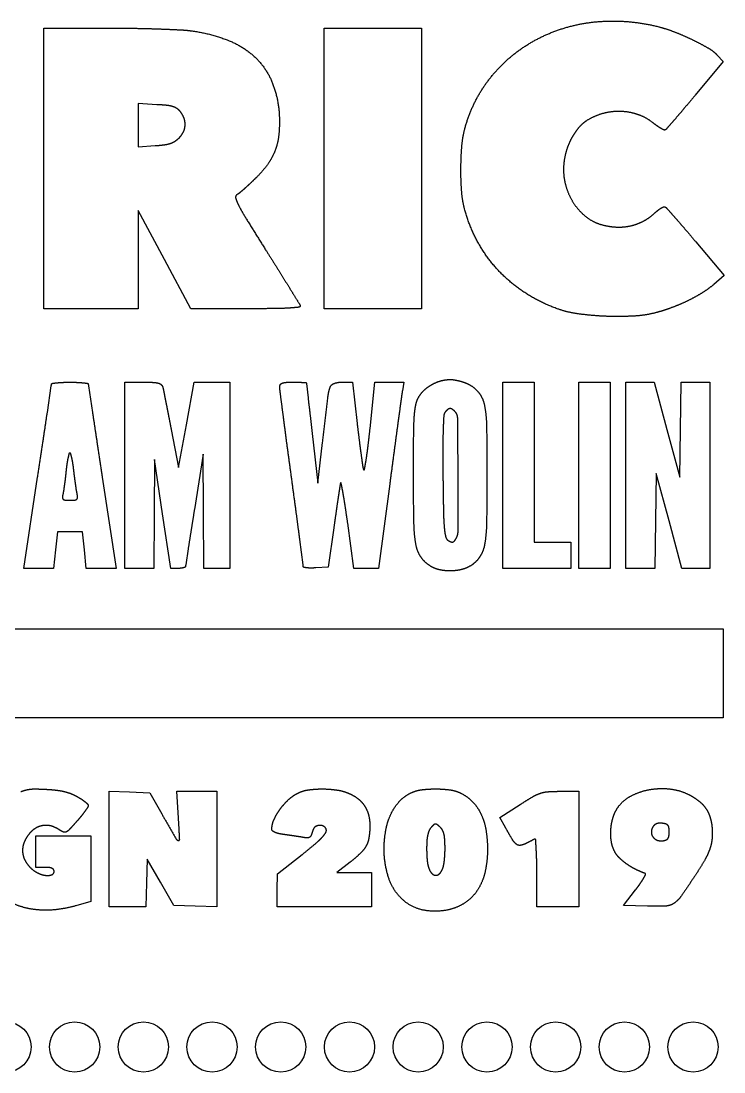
# Model space of a CAD drawing. Header units: millimetres. Extents: x -13.1 to 12.9, y -5.2 to 4.9.
# Drawn here: x 6.14 to 12.86, y -5.17 to 4.88 of the extents above; entities that cross this region are included whole.
import ezdxf

# ---------------------------------------------------------------- set-up
doc = ezdxf.new("R2010")
doc.units = ezdxf.units.MM
doc.header["$MEASUREMENT"] = 0
doc.layers.add('Default', color=18, linetype='Continuous', true_color=0x000000)

msp = doc.modelspace()

# ---------------------------------------------------------------- linework, layer by layer
at = {"layer": 'Default'}
for p, q in [((6.356, 3.471), (6.356, 4.814)), ((6.356, 4.814), (6.969, 4.814)), ((12.8, 4.555), (12.857, 4.495)), ((12.857, 4.495), (12.589, 4.171)), ((7.438, 4.081), (7.259, 4.091)), ((7.259, 4.091), (7.259, 3.885)), ((7.259, 3.885), (7.259, 3.678)), ((7.259, 3.678), (7.422, 3.689)), ((6.356, 2.128), (6.356, 3.471)), ((7.513, 2.599), (7.26, 3.069)), ((7.26, 3.069), (7.26, 2.599)), ((12.594, 2.77), (12.865, 2.446)), ((7.26, 2.599), (7.259, 2.128)), ((7.765, 2.128), (7.513, 2.599)), ((12.865, 2.446), (12.767, 2.361)), ((6.808, 2.128), (6.356, 2.128)), ((7.259, 2.128), (6.808, 2.128)), ((8.293, 2.128), (7.765, 2.128)), ((7.134, 0.535), (7.134, 1.426)), ((7.134, 1.426), (7.308, 1.426)), ((7.721, 1.018), (7.797, 1.426)), ((7.797, 1.426), (7.967, 1.426)), ((7.967, 1.426), (8.138, 1.426)), ((8.138, 1.426), (8.138, 0.535)), ((8.869, 1.414), (8.885, 1.275)), ((9.204, 1.426), (9.311, 1.426)), ((9.311, 1.426), (9.355, 1.03)), ((9.479, 0.984), (9.525, 1.426)), ((9.525, 1.426), (9.663, 1.426)), ((9.663, 1.426), (9.801, 1.426)), ((9.801, 1.426), (9.788, 1.344)), ((6.391, 1.137), (6.429, 1.392)), ((6.784, 1.392), (6.823, 1.137)), ((7.645, 0.61), (7.721, 1.018)), ((7.576, 0.974), (7.645, 0.61)), ((8.925, 0.936), (8.98, 0.46)), ((8.98, 0.46), (9.025, 0.849)), ((7.881, 0.736), (7.798, 0.209)), ((7.884, 0.19), (7.881, 0.736)), ((7.416, 0.685), (7.413, 0.165)), ((7.494, 0.165), (7.416, 0.685)), ((6.165, -0.356), (6.298, 0.516)), ((6.916, 0.516), (7.049, -0.356)), ((7.134, -0.356), (7.134, 0.535)), ((8.138, 0.535), (8.138, -0.356)), ((9.667, 0.453), (9.558, -0.356)), ((7.413, 0.165), (7.41, -0.356)), ((7.572, -0.356), (7.494, 0.165)), ((7.887, -0.356), (7.884, 0.19)), ((9.132, 0.033), (9.078, -0.343)), ((9.324, -0.356), (9.265, 0.077)), ((6.487, -0.005), (6.469, -0.18)), ((6.607, -0.005), (6.487, -0.005)), ((6.727, -0.005), (6.607, -0.005)), ((6.745, -0.18), (6.727, -0.005)), ((8.839, -0.323), (8.807, -0.081)), ((6.469, -0.18), (6.451, -0.356)), ((6.763, -0.356), (6.745, -0.18)), ((7.738, -0.169), (7.715, -0.323)), ((6.308, -0.356), (6.165, -0.356)), ((6.451, -0.356), (6.308, -0.356)), ((6.906, -0.356), (6.763, -0.356)), ((7.049, -0.356), (6.906, -0.356)), ((7.272, -0.356), (7.134, -0.356)), ((7.41, -0.356), (7.272, -0.356)), ((7.641, -0.356), (7.572, -0.356)), ((8.012, -0.356), (7.887, -0.356)), ((8.138, -0.356), (8.012, -0.356)), ((9.078, -0.343), (8.959, -0.351)), ((9.441, -0.356), (9.324, -0.356)), ((9.558, -0.356), (9.441, -0.356)), ((6.983, -3.04), (6.983, -2.487)), ((6.983, -2.487), (7.177, -2.494)), ((7.177, -2.494), (7.371, -2.502)), ((7.371, -2.502), (7.485, -2.703)), ((7.646, -2.746), (7.629, -2.489)), ((7.629, -2.489), (7.821, -2.489)), ((7.821, -2.489), (8.012, -2.489)), ((8.012, -2.489), (8.012, -3.042)), ((11.293, -2.489), (11.475, -2.489)), ((11.475, -2.489), (11.475, -3.041)), ((10.719, -2.74), (10.916, -2.615)), ((10.773, -2.834), (10.719, -2.74)), ((6.281, -3.066), (6.281, -2.916)), ((6.281, -2.916), (6.544, -2.916)), ((6.544, -2.916), (6.808, -2.916)), ((6.808, -2.916), (6.808, -3.229)), ((6.281, -3.217), (6.281, -3.066)), ((6.983, -3.593), (6.983, -3.04)), ((8.012, -3.042), (8.012, -3.595)), ((8.592, -3.28), (8.829, -3.094)), ((11.475, -3.041), (11.475, -3.593)), ((6.369, -3.217), (6.281, -3.217)), ((7.347, -3.137), (7.34, -3.365)), ((7.474, -3.359), (7.347, -3.137)), ((9.289, -3.167), (9.162, -3.267)), ((6.808, -3.229), (6.808, -3.542)), ((8.591, -3.436), (8.592, -3.28)), ((9.162, -3.267), (9.328, -3.267)), ((9.328, -3.267), (9.493, -3.267)), ((9.493, -3.267), (9.493, -3.43)), ((11.074, -3.593), (11.074, -3.265)), ((7.34, -3.365), (7.333, -3.593)), ((7.6, -3.581), (7.474, -3.359)), ((8.589, -3.593), (8.591, -3.436)), ((9.493, -3.43), (9.493, -3.593)), ((11.902, -3.581), (12.019, -3.432)), ((6.808, -3.542), (6.664, -3.584)), ((7.158, -3.593), (6.983, -3.593)), ((7.333, -3.593), (7.158, -3.593)), ((7.806, -3.588), (7.6, -3.581)), ((8.012, -3.595), (7.806, -3.588)), ((9.041, -3.593), (8.589, -3.593)), ((9.493, -3.593), (9.041, -3.593)), ((11.275, -3.593), (11.074, -3.593)), ((11.475, -3.593), (11.275, -3.593)), ((12.132, -3.588), (11.902, -3.581))]:
    msp.add_line(p, q, dxfattribs=at)
for points in [[(9.97, 3.471), (9.97, 2.128), (9.505, 2.128), (9.041, 2.128), (9.041, 3.471), (9.041, 4.814), (9.505, 4.814), (9.97, 4.814)], [(11.049, 0.66), (11.049, -0.105), (11.224, -0.105), (11.4, -0.105), (11.4, -0.231), (11.4, -0.356), (11.074, -0.356), (10.748, -0.356), (10.748, 0.535), (10.748, 1.426), (10.898, 1.426), (11.049, 1.426)], [(11.777, 0.535), (11.777, -0.356), (11.626, -0.356), (11.475, -0.356), (11.475, 0.535), (11.475, 1.426), (11.626, 1.426), (11.777, 1.426)], [(12.319, 0.972), (12.442, 0.518), (12.448, 0.972), (12.455, 1.426), (12.593, 1.426), (12.73, 1.426), (12.73, 0.535), (12.73, -0.356), (12.596, -0.356), (12.461, -0.356), (12.339, 0.098), (12.216, 0.552), (12.209, 0.098), (12.202, -0.356), (12.065, -0.356), (11.927, -0.356), (11.927, 0.535), (11.927, 1.426), (12.061, 1.426), (12.196, 1.426)], [(12.856, -1.36), (12.856, -1.786), (8.74, -1.786), (4.624, -1.786), (4.624, -1.36), (4.624, -0.933), (8.74, -0.933), (12.856, -0.933)]]:
    msp.add_lwpolyline(points, close=True, dxfattribs=at)
for centre in [(5.995, -4.935), (6.652, -4.935), (7.31, -4.935), (7.967, -4.935), (8.624, -4.935), (9.282, -4.935), (9.939, -4.935), (10.597, -4.935), (11.254, -4.935), (11.912, -4.935), (12.569, -4.935)]:
    msp.add_circle(centre, 0.24, dxfattribs=at)
for points, weights in [([(11.071, 4.705), (11.335, 4.844), (11.633, 4.873)], [1, 0.981113688501, 1]), ([(11.633, 4.873), (11.941, 4.903), (12.241, 4.826)], [1, 0.984994223937, 1]), ([(6.969, 4.814), (7.093, 4.814), (7.218, 4.812)], [1, 0.999968287855, 1]), ([(7.218, 4.812), (7.338, 4.81), (7.459, 4.806)], [1, 0.999961614415, 1]), ([(7.459, 4.806), (7.562, 4.802), (7.665, 4.797)], [1, 0.99996654436, 1]), ([(7.665, 4.797), (7.721, 4.794), (7.776, 4.787)], [1, 0.99902356854, 1]), ([(7.776, 4.787), (7.955, 4.762), (8.123, 4.696)], [1, 0.99319022692, 1]), ([(12.241, 4.826), (12.318, 4.806), (12.392, 4.777)], [1, 0.998094421498, 1]), ([(12.392, 4.777), (12.48, 4.743), (12.564, 4.702)], [1, 0.999262607924, 1]), ([(8.123, 4.696), (8.267, 4.64), (8.378, 4.535)], [1, 0.981531797328, 1]), ([(10.635, 4.345), (10.816, 4.57), (11.071, 4.705)], [1, 0.979214398372, 1]), ([(12.564, 4.702), (12.642, 4.664), (12.718, 4.621)], [1, 0.999351706113, 1]), ([(8.378, 4.535), (8.484, 4.435), (8.539, 4.301)], [1, 0.977815820026, 1]), ([(12.718, 4.621), (12.764, 4.594), (12.8, 4.555)], [1, 0.989225615633, 1]), ([(10.384, 3.846), (10.456, 4.123), (10.635, 4.345)], [1, 0.977852676691, 1]), ([(8.539, 4.301), (8.599, 4.157), (8.609, 4)], [1, 0.986587071545, 1]), ([(12.589, 4.171), (12.537, 4.109), (12.485, 4.047)], [1, 0.999988547168, 1]), ([(7.536, 4.074), (7.487, 4.079), (7.438, 4.081)], [1, 0.999752365897, 1]), ([(7.592, 4.062), (7.564, 4.071), (7.536, 4.074)], [1, 0.995351807562, 1]), ([(7.631, 4.044), (7.613, 4.056), (7.592, 4.062)], [1, 0.987663984073, 1]), ([(7.664, 4.013), (7.65, 4.031), (7.631, 4.044)], [1, 0.990089666652, 1]), ([(12.485, 4.047), (12.44, 3.993), (12.394, 3.94)], [1, 0.999972249135, 1]), ([(7.7, 3.95), (7.687, 3.984), (7.664, 4.013)], [1, 0.985834069347, 1]), ([(7.709, 3.882), (7.711, 3.917), (7.7, 3.95)], [1, 0.979268558548, 1]), ([(8.609, 4), (8.615, 3.905), (8.607, 3.809)], [1, 0.997376769987, 1]), ([(11.557, 3.932), (11.511, 3.903), (11.476, 3.862)], [1, 0.988145445152, 1]), ([(11.713, 3.998), (11.63, 3.976), (11.557, 3.932)], [1, 0.988809663864, 1]), ([(11.882, 4.016), (11.796, 4.02), (11.713, 3.998)], [1, 0.989375659237, 1]), ([(12.045, 3.985), (11.966, 4.013), (11.882, 4.016)], [1, 0.988863006462, 1]), ([(12.184, 3.908), (12.121, 3.959), (12.045, 3.985)], [1, 0.985544866097, 1]), ([(12.394, 3.94), (12.354, 3.894), (12.314, 3.849)], [1, 0.999997414465, 1]), ([(7.691, 3.817), (7.707, 3.847), (7.709, 3.882)], [1, 0.979092589751, 1]), ([(10.357, 3.682), (10.363, 3.765), (10.384, 3.846)], [1, 0.996189466978, 1]), ([(11.476, 3.862), (11.436, 3.815), (11.407, 3.761)], [1, 0.994283110893, 1]), ([(12.223, 3.879), (12.203, 3.893), (12.184, 3.908)], [1, 0.999570905679, 1]), ([(12.258, 3.856), (12.24, 3.867), (12.223, 3.879)], [1, 0.999107866878, 1]), ([(12.288, 3.84), (12.273, 3.847), (12.258, 3.856)], [1, 0.999377642827, 1]), ([(12.301, 3.839), (12.294, 3.837), (12.288, 3.84)], [1, 0.913742709607, 1]), ([(12.314, 3.849), (12.309, 3.842), (12.301, 3.839)], [1, 0.971679693732, 1]), ([(7.564, 3.709), (7.587, 3.716), (7.608, 3.729)], [1, 0.993030475616, 1]), ([(7.608, 3.729), (7.629, 3.742), (7.648, 3.759)], [1, 0.99410696118, 1]), ([(7.648, 3.759), (7.674, 3.784), (7.691, 3.817)], [1, 0.985365708498, 1]), ([(8.607, 3.809), (8.601, 3.73), (8.575, 3.655)], [1, 0.991762771312, 1]), ([(11.407, 3.761), (11.376, 3.704), (11.357, 3.641)], [1, 0.994904030095, 1]), ([(7.422, 3.689), (7.464, 3.691), (7.506, 3.697)], [1, 0.999521101547, 1]), ([(7.506, 3.697), (7.535, 3.7), (7.564, 3.709)], [1, 0.996165578348, 1]), ([(8.575, 3.655), (8.549, 3.583), (8.506, 3.52)], [1, 0.990846776081, 1]), ([(10.348, 3.462), (10.348, 3.572), (10.357, 3.682)], [1, 0.999231583296, 1]), ([(11.357, 3.641), (11.338, 3.579), (11.332, 3.514)], [1, 0.994874823522, 1]), ([(8.506, 3.52), (8.456, 3.449), (8.394, 3.387)], [1, 0.995940417264, 1]), ([(10.356, 3.244), (10.347, 3.353), (10.348, 3.462)], [1, 0.999235027262, 1]), ([(11.332, 3.514), (11.323, 3.418), (11.346, 3.325)], [1, 0.986566958662, 1]), ([(8.336, 3.331), (8.308, 3.305), (8.28, 3.279)], [1, 0.999894851526, 1]), ([(8.394, 3.387), (8.365, 3.359), (8.336, 3.331)], [1, 0.999926700854, 1]), ([(11.346, 3.325), (11.369, 3.231), (11.42, 3.149)], [1, 0.987244090979, 1]), ([(8.206, 3.22), (8.187, 3.209), (8.193, 3.188)], [1, 0.78352485716, 1]), ([(8.231, 3.237), (8.22, 3.228), (8.206, 3.22)], [1, 0.995627042887, 1]), ([(8.28, 3.279), (8.256, 3.258), (8.231, 3.237)], [1, 0.999919890727, 1]), ([(10.383, 3.083), (10.362, 3.162), (10.356, 3.244)], [1, 0.995789020171, 1]), ([(8.193, 3.188), (8.204, 3.15), (8.222, 3.116)], [1, 0.995428738613, 1]), ([(11.42, 3.149), (11.469, 3.07), (11.542, 3.011)], [1, 0.986110517674, 1]), ([(8.222, 3.116), (8.257, 3.049), (8.296, 2.986)], [1, 0.999252904058, 1]), ([(10.51, 2.766), (10.427, 2.917), (10.383, 3.083)], [1, 0.99274075086, 1]), ([(12.098, 2.969), (12.158, 3.001), (12.207, 3.048)], [1, 0.99120234852, 1]), ([(12.207, 3.048), (12.221, 3.061), (12.235, 3.072)], [1, 0.99892187314, 1]), ([(12.235, 3.072), (12.248, 3.083), (12.262, 3.091)], [1, 0.998013818737, 1]), ([(12.262, 3.091), (12.273, 3.098), (12.285, 3.103)], [1, 0.997882328146, 1]), ([(12.285, 3.103), (12.292, 3.106), (12.298, 3.104)], [1, 0.925795035342, 1]), ([(12.298, 3.104), (12.307, 3.1), (12.314, 3.093)], [1, 0.97138403719, 1]), ([(12.314, 3.093), (12.355, 3.048), (12.395, 3.002)], [1, 0.999995631042, 1]), ([(8.296, 2.986), (8.387, 2.839), (8.479, 2.693)], [1, 0.999991305588, 1]), ([(11.542, 3.011), (11.61, 2.956), (11.694, 2.933)], [1, 0.979198337772, 1]), ([(11.694, 2.933), (11.765, 2.913), (11.838, 2.91)], [1, 0.993707028993, 1]), ([(11.838, 2.91), (11.907, 2.907), (11.974, 2.922)], [1, 0.991047773517, 1]), ([(11.974, 2.922), (12.039, 2.937), (12.098, 2.969)], [1, 0.990428293638, 1]), ([(12.395, 3.002), (12.442, 2.949), (12.488, 2.895)], [1, 0.999963226788, 1]), ([(12.488, 2.895), (12.541, 2.833), (12.594, 2.77)], [1, 0.999984532198, 1]), ([(10.707, 2.494), (10.591, 2.618), (10.51, 2.766)], [1, 0.992179154204, 1]), ([(8.479, 2.693), (8.541, 2.596), (8.602, 2.498)], [1, 0.999997886434, 1]), ([(8.602, 2.498), (8.655, 2.414), (8.707, 2.329)], [1, 0.999995007212, 1]), ([(10.968, 2.277), (10.824, 2.369), (10.707, 2.494)], [1, 0.992278555836, 1]), ([(8.707, 2.329), (8.752, 2.256), (8.797, 2.183)], [1, 0.999999481838, 1]), ([(12.767, 2.361), (12.715, 2.317), (12.657, 2.281)], [1, 0.996686167613, 1]), ([(11.279, 2.125), (11.114, 2.182), (10.968, 2.277)], [1, 0.993224320119, 1]), ([(12.657, 2.281), (12.588, 2.239), (12.516, 2.203)], [1, 0.998801981406, 1]), ([(8.561, 2.13), (8.427, 2.128), (8.293, 2.128)], [1, 0.99998819027, 1]), ([(8.709, 2.135), (8.635, 2.13), (8.561, 2.13)], [1, 0.999674621872, 1]), ([(8.799, 2.143), (8.754, 2.138), (8.709, 2.135)], [1, 0.999518499301, 1]), ([(8.797, 2.183), (8.804, 2.172), (8.809, 2.16)], [1, 0.995804009866, 1]), ([(11.473, 2.079), (11.373, 2.092), (11.279, 2.125)], [1, 0.994614442384, 1]), ([(12.359, 2.137), (12.284, 2.108), (12.205, 2.089)], [1, 0.998479182531, 1]), ([(12.516, 2.203), (12.439, 2.166), (12.359, 2.137)], [1, 0.998876303502, 1]), ([(11.736, 2.056), (11.604, 2.061), (11.473, 2.079)], [1, 0.998963682533, 1]), ([(12.002, 2.058), (11.869, 2.051), (11.736, 2.056)], [1, 0.998959493159, 1]), ([(12.205, 2.089), (12.105, 2.063), (12.002, 2.058)], [1, 0.995272301389, 1]), ([(6.431, 1.407), (6.431, 1.413), (6.437, 1.414)], [1, 0.767333213075, 1]), ([(6.437, 1.414), (6.46, 1.418), (6.483, 1.42)], [1, 0.999780530934, 1]), ([(6.483, 1.42), (6.511, 1.423), (6.54, 1.424)], [1, 0.999452477324, 1]), ([(6.54, 1.424), (6.573, 1.426), (6.607, 1.426)], [1, 0.999797935009, 1]), ([(6.607, 1.426), (6.641, 1.426), (6.674, 1.424)], [1, 0.999797935009, 1]), ([(6.674, 1.424), (6.703, 1.423), (6.731, 1.42)], [1, 0.999452278838, 1]), ([(6.731, 1.42), (6.754, 1.418), (6.777, 1.414)], [1, 0.999780405232, 1]), ([(6.777, 1.414), (6.783, 1.413), (6.783, 1.407)], [1, 0.767064574115, 1]), ([(7.308, 1.426), (7.355, 1.426), (7.402, 1.424)], [1, 0.999845870197, 1]), ([(7.402, 1.424), (7.427, 1.423), (7.451, 1.417)], [1, 0.995191148722, 1]), ([(7.451, 1.417), (7.467, 1.414), (7.479, 1.404)], [1, 0.97723635309, 1]), ([(8.621, 1.404), (8.628, 1.413), (8.639, 1.417)], [1, 0.9482836756, 1]), ([(8.639, 1.417), (8.656, 1.423), (8.673, 1.424)], [1, 0.989733586416, 1]), ([(8.673, 1.424), (8.707, 1.426), (8.74, 1.426)], [1, 0.99968494423, 1]), ([(8.74, 1.426), (8.764, 1.426), (8.788, 1.425)], [1, 0.999956158713, 1]), ([(8.788, 1.425), (8.809, 1.425), (8.829, 1.424)], [1, 0.999884729716, 1]), ([(8.829, 1.424), (8.847, 1.423), (8.864, 1.422)], [1, 0.99998819027, 1]), ([(8.864, 1.422), (8.867, 1.422), (8.868, 1.419)], [1, 0.832638969859, 1]), ([(8.868, 1.419), (8.869, 1.417), (8.869, 1.414)], [1, 0.993976334343, 1]), ([(9.095, 1.373), (9.104, 1.401), (9.131, 1.412)], [1, 0.90070434973, 1]), ([(9.131, 1.412), (9.166, 1.426), (9.204, 1.426)], [1, 0.982913527743, 1]), ([(10.067, 1.401), (10.108, 1.425), (10.154, 1.438)], [1, 0.992287695895, 1]), ([(10.154, 1.438), (10.199, 1.451), (10.246, 1.451)], [1, 0.990736533113, 1]), ([(10.246, 1.451), (10.266, 1.451), (10.286, 1.448)], [1, 0.99688719568, 1]), ([(10.286, 1.448), (10.309, 1.444), (10.333, 1.438)], [1, 0.998992054184, 1]), ([(10.333, 1.438), (10.357, 1.432), (10.38, 1.424)], [1, 0.999004933883, 1]), ([(10.38, 1.424), (10.4, 1.417), (10.419, 1.407)], [1, 0.997678985891, 1]), ([(6.429, 1.392), (6.43, 1.399), (6.431, 1.407)], [1, 0.998271128998, 1]), ([(6.783, 1.407), (6.783, 1.399), (6.784, 1.392)], [1, 0.998233221683, 1]), ([(7.479, 1.404), (7.49, 1.395), (7.494, 1.382)], [1, 0.949971472192, 1]), ([(7.494, 1.382), (7.499, 1.367), (7.502, 1.351)], [1, 0.999277956735, 1]), ([(7.502, 1.351), (7.513, 1.297), (7.523, 1.244)], [1, 0.999998565183, 1]), ([(8.615, 1.382), (8.615, 1.394), (8.621, 1.404)], [1, 0.956650158027, 1]), ([(8.617, 1.348), (8.615, 1.365), (8.615, 1.382)], [1, 0.998072040369, 1]), ([(8.648, 1.108), (8.632, 1.228), (8.617, 1.348)], [1, 0.99999982, 1]), ([(9.075, 1.279), (9.08, 1.327), (9.095, 1.373)], [1, 0.995787739332, 1]), ([(9.788, 1.344), (9.783, 1.315), (9.779, 1.286)], [1, 0.999948672605, 1]), ([(9.94, 1.276), (9.961, 1.314), (9.992, 1.345)], [1, 0.98790989739, 1]), ([(9.992, 1.345), (10.026, 1.378), (10.067, 1.401)], [1, 0.991958057923, 1]), ([(10.419, 1.407), (10.478, 1.377), (10.518, 1.326)], [1, 0.977699673372, 1]), ([(10.518, 1.326), (10.558, 1.276), (10.571, 1.214)], [1, 0.972280433367, 1]), ([(7.523, 1.244), (7.536, 1.18), (7.548, 1.117)], [1, 0.999995933056, 1]), ([(8.885, 1.275), (8.895, 1.197), (8.904, 1.12)], [1, 0.999999560078, 1]), ([(9.025, 0.849), (9.049, 1.064), (9.075, 1.279)], [1, 0.999997191554, 1]), ([(9.779, 1.286), (9.763, 1.167), (9.747, 1.049)], [1, 0.999999948158, 1]), ([(9.915, 1.202), (9.922, 1.241), (9.94, 1.276)], [1, 0.988578563631, 1]), ([(10.571, 1.214), (10.591, 1.116), (10.593, 1.016)], [1, 0.995773087433, 1]), ([(6.349, 0.852), (6.37, 0.995), (6.391, 1.137)], [1, 0.999999698912, 1]), ([(6.823, 1.137), (6.844, 0.995), (6.866, 0.852)], [1, 0.999999692672, 1]), ([(7.548, 1.117), (7.562, 1.045), (7.576, 0.974)], [1, 0.99999792328, 1]), ([(8.684, 0.83), (8.666, 0.969), (8.648, 1.108)], [1, 0.999998011984, 1]), ([(8.904, 1.12), (8.915, 1.028), (8.925, 0.936)], [1, 0.999999835262, 1]), ([(9.902, 1.096), (9.905, 1.149), (9.915, 1.202)], [1, 0.9982101132, 1]), ([(10.198, 1.14), (10.186, 1.125), (10.184, 1.106)], [1, 0.95098621802, 1]), ([(10.223, 1.165), (10.209, 1.154), (10.198, 1.14)], [1, 0.995888871645, 1]), ([(10.243, 1.173), (10.232, 1.172), (10.223, 1.165)], [1, 0.947756779504, 1]), ([(10.264, 1.167), (10.255, 1.173), (10.243, 1.173)], [1, 0.947573341578, 1]), ([(10.291, 1.145), (10.279, 1.157), (10.264, 1.167)], [1, 0.995851725773, 1]), ([(10.317, 1.082), (10.317, 1.119), (10.291, 1.145)], [1, 0.925946391079, 1]), ([(9.355, 1.03), (9.364, 0.953), (9.374, 0.876)], [1, 0.999986448874, 1]), ([(9.747, 1.049), (9.728, 0.909), (9.709, 0.769)], [1, 0.999999805312, 1]), ([(9.896, 0.918), (9.896, 1.007), (9.902, 1.096)], [1, 0.999618861375, 1]), ([(10.184, 1.106), (10.18, 1.041), (10.178, 0.976)], [1, 0.999898017438, 1]), ([(10.321, 0.54), (10.32, 0.811), (10.317, 1.082)], [1, 0.999994705756, 1]), ([(10.593, 1.016), (10.597, 0.779), (10.597, 0.541)], [1, 0.999957219665, 1]), ([(9.46, 0.818), (9.47, 0.901), (9.479, 0.984)], [1, 0.999959949552, 1]), ([(9.894, 0.539), (9.894, 0.728), (9.896, 0.918)], [1, 0.999993491189, 1]), ([(10.178, 0.976), (10.175, 0.884), (10.175, 0.793)], [1, 0.999842339147, 1]), ([(6.298, 0.516), (6.323, 0.684), (6.349, 0.852)], [1, 0.9999998848, 1]), ([(6.866, 0.852), (6.891, 0.684), (6.916, 0.516)], [1, 0.999999882872, 1]), ([(8.728, 0.51), (8.706, 0.67), (8.684, 0.83)], [1, 0.999999165368, 1]), ([(9.374, 0.876), (9.382, 0.807), (9.392, 0.738)], [1, 0.999973267685, 1]), ([(9.442, 0.686), (9.452, 0.752), (9.46, 0.818)], [1, 0.999847026669, 1]), ([(6.598, 0.742), (6.593, 0.72), (6.588, 0.698)], [1, 0.999764278887, 1]), ([(6.607, 0.748), (6.6, 0.748), (6.598, 0.742)], [1, 0.791141217265, 1]), ([(6.615, 0.742), (6.613, 0.748), (6.607, 0.748)], [1, 0.798565492868, 1]), ([(6.625, 0.702), (6.621, 0.722), (6.615, 0.742)], [1, 0.999693270599, 1]), ([(9.392, 0.738), (9.4, 0.68), (9.408, 0.622)], [1, 0.999990495245, 1]), ([(9.709, 0.769), (9.688, 0.611), (9.667, 0.453)], [1, 0.999999906688, 1]), ([(10.175, 0.793), (10.175, 0.657), (10.176, 0.522)], [1, 0.999983686661, 1]), ([(6.578, 0.644), (6.574, 0.611), (6.57, 0.579)], [1, 0.999784907853, 1]), ([(6.588, 0.698), (6.582, 0.671), (6.578, 0.644)], [1, 0.999431642361, 1]), ([(6.635, 0.651), (6.631, 0.677), (6.625, 0.702)], [1, 0.999345790223, 1]), ([(6.643, 0.591), (6.64, 0.621), (6.635, 0.651)], [1, 0.999750180551, 1]), ([(9.408, 0.622), (9.411, 0.605), (9.416, 0.589)], [1, 0.99521145241, 1]), ([(9.425, 0.59), (9.434, 0.638), (9.442, 0.686)], [1, 0.99989586411, 1]), ([(6.563, 0.51), (6.559, 0.476), (6.554, 0.443)], [1, 0.99996334675, 1]), ([(6.57, 0.579), (6.567, 0.544), (6.563, 0.51)], [1, 0.999968240054, 1]), ([(6.651, 0.526), (6.647, 0.559), (6.643, 0.591)], [1, 0.999977915586, 1]), ([(6.66, 0.46), (6.655, 0.493), (6.651, 0.526)], [1, 0.999979711756, 1]), ([(8.771, 0.191), (8.749, 0.35), (8.728, 0.51)], [1, 0.999999821198, 1]), ([(9.899, 0.068), (9.894, 0.304), (9.894, 0.539)], [1, 0.999961386274, 1]), ([(10.176, 0.522), (10.178, 0.349), (10.181, 0.176)], [1, 0.999993846987, 1]), ([(10.322, 0.006), (10.323, 0.273), (10.321, 0.54)], [1, 0.99999132226, 1]), ([(10.597, 0.541), (10.597, 0.305), (10.593, 0.069)], [1, 0.999964180994, 1]), ([(6.554, 0.443), (6.55, 0.414), (6.546, 0.385)], [1, 0.999967082044, 1]), ([(6.668, 0.402), (6.664, 0.431), (6.66, 0.46)], [1, 0.999980104766, 1]), ([(9.189, 0.425), (9.181, 0.369), (9.172, 0.314)], [1, 0.999999331832, 1]), ([(9.195, 0.46), (9.192, 0.442), (9.189, 0.425)], [1, 0.999749017082, 1]), ([(9.22, 0.368), (9.211, 0.414), (9.202, 0.46)], [1, 0.999917621945, 1]), ([(6.54, 0.353), (6.536, 0.338), (6.535, 0.322)], [1, 0.995436168147, 1]), ([(6.535, 0.322), (6.535, 0.312), (6.542, 0.306)], [1, 0.8966102551, 1]), ([(6.546, 0.385), (6.543, 0.369), (6.54, 0.353)], [1, 0.999181262964, 1]), ([(6.542, 0.306), (6.551, 0.299), (6.562, 0.298)], [1, 0.952755759727, 1]), ([(6.655, 0.298), (6.666, 0.299), (6.674, 0.307)], [1, 0.936030786808, 1]), ([(6.675, 0.365), (6.671, 0.384), (6.668, 0.402)], [1, 0.999737829371, 1]), ([(6.674, 0.307), (6.681, 0.314), (6.68, 0.325)], [1, 0.910053352806, 1]), ([(6.68, 0.325), (6.679, 0.345), (6.675, 0.365)], [1, 0.99833212786, 1]), ([(9.172, 0.314), (9.162, 0.247), (9.153, 0.181)], [1, 0.999998314553, 1]), ([(9.241, 0.24), (9.231, 0.304), (9.22, 0.368)], [1, 0.999898074553, 1]), ([(6.562, 0.298), (6.584, 0.296), (6.607, 0.296)], [1, 0.999251976576, 1]), ([(6.607, 0.296), (6.631, 0.296), (6.655, 0.298)], [1, 0.999236902532, 1]), ([(7.798, 0.209), (7.782, 0.107), (7.766, 0.005)], [1, 0.999999896942, 1]), ([(9.265, 0.077), (9.253, 0.158), (9.241, 0.24)], [1, 0.999974353207, 1]), ([(8.807, -0.081), (8.789, 0.055), (8.771, 0.191)], [1, 0.999999535352, 1]), ([(9.153, 0.181), (9.142, 0.107), (9.132, 0.033)], [1, 0.999999112888, 1]), ([(10.181, 0.176), (10.183, 0.102), (10.189, 0.027)], [1, 0.999468304889, 1]), ([(7.766, 0.005), (7.752, -0.082), (7.738, -0.169)], [1, 0.9999997408, 1]), ([(9.919, -0.133), (9.9, -0.033), (9.899, 0.068)], [1, 0.996600846715, 1]), ([(10.189, 0.027), (10.193, -0.014), (10.202, -0.054)], [1, 0.997300758587, 1]), ([(10.296, -0.08), (10.321, -0.041), (10.322, 0.006)], [1, 0.960561830514, 1]), ([(10.593, 0.069), (10.591, -0.032), (10.574, -0.132)], [1, 0.996819290671, 1]), ([(10.202, -0.054), (10.207, -0.077), (10.228, -0.09)], [1, 0.924384855993, 1]), ([(10.228, -0.09), (10.239, -0.097), (10.251, -0.102)], [1, 0.996584048805, 1]), ([(10.268, -0.104), (10.276, -0.103), (10.282, -0.097)], [1, 0.952947750994, 1]), ([(10.282, -0.097), (10.29, -0.089), (10.296, -0.08)], [1, 0.992504234487, 1]), ([(9.966, -0.249), (9.93, -0.196), (9.919, -0.133)], [1, 0.978644231431, 1]), ([(10.251, -0.102), (10.259, -0.105), (10.268, -0.104)], [1, 0.964540720124, 1]), ([(10.574, -0.132), (10.562, -0.194), (10.528, -0.247)], [1, 0.979557849609, 1]), ([(10.056, -0.334), (10.002, -0.301), (9.966, -0.249)], [1, 0.977337757399, 1]), ([(10.528, -0.247), (10.494, -0.298), (10.442, -0.33)], [1, 0.975710315803, 1]), ([(7.668, -0.355), (7.655, -0.356), (7.641, -0.356)], [1, 0.998708075522, 1]), ([(7.691, -0.351), (7.68, -0.353), (7.668, -0.355)], [1, 0.996967750072, 1]), ([(7.708, -0.345), (7.7, -0.348), (7.691, -0.351)], [1, 0.995929270476, 1]), ([(7.713, -0.337), (7.712, -0.342), (7.708, -0.345)], [1, 0.866722762729, 1]), ([(7.715, -0.323), (7.713, -0.33), (7.713, -0.337)], [1, 0.999454856343, 1]), ([(8.84, -0.339), (8.84, -0.331), (8.839, -0.323)], [1, 0.997909143129, 1]), ([(8.846, -0.346), (8.84, -0.345), (8.84, -0.339)], [1, 0.77654801112, 1]), ([(8.875, -0.351), (8.861, -0.349), (8.846, -0.346)], [1, 0.99875696536, 1]), ([(8.914, -0.353), (8.894, -0.353), (8.875, -0.351)], [1, 0.998599765094, 1]), ([(8.959, -0.351), (8.936, -0.353), (8.914, -0.353)], [1, 0.999491579447, 1]), ([(10.142, -0.369), (10.096, -0.359), (10.056, -0.334)], [1, 0.986663171821, 1]), ([(10.247, -0.38), (10.194, -0.381), (10.142, -0.369)], [1, 0.993413174239, 1]), ([(10.353, -0.367), (10.301, -0.38), (10.247, -0.38)], [1, 0.993495605313, 1]), ([(10.442, -0.33), (10.4, -0.356), (10.353, -0.367)], [1, 0.987997573195, 1]), ([(6.139, -2.492), (6.169, -2.479), (6.201, -2.473)], [1, 0.993959933569, 1]), ([(6.201, -2.473), (6.235, -2.466), (6.27, -2.466)], [1, 0.995342002085, 1]), ([(6.27, -2.466), (6.326, -2.467), (6.382, -2.47)], [1, 0.999693171541, 1]), ([(6.382, -2.47), (6.43, -2.472), (6.477, -2.478)], [1, 0.999528313508, 1]), ([(6.477, -2.478), (6.515, -2.482), (6.553, -2.491)], [1, 0.998332704647, 1]), ([(6.553, -2.491), (6.586, -2.499), (6.617, -2.511)], [1, 0.997675720081, 1]), ([(6.617, -2.511), (6.648, -2.523), (6.677, -2.54)], [1, 0.997431137682, 1]), ([(8.708, -2.56), (8.751, -2.523), (8.803, -2.5)], [1, 0.988627062954, 1]), ([(8.803, -2.5), (8.848, -2.479), (8.897, -2.474)], [1, 0.988716310774, 1]), ([(8.897, -2.474), (8.962, -2.466), (9.028, -2.466)], [1, 0.997897634853, 1]), ([(9.028, -2.466), (9.095, -2.467), (9.162, -2.477)], [1, 0.997895821697, 1]), ([(9.162, -2.477), (9.216, -2.484), (9.267, -2.505)], [1, 0.992795294952, 1]), ([(9.267, -2.505), (9.317, -2.525), (9.36, -2.557)], [1, 0.991315836899, 1]), ([(9.768, -2.577), (9.817, -2.527), (9.881, -2.499)], [1, 0.981350933994, 1]), ([(9.881, -2.499), (9.925, -2.48), (9.973, -2.474)], [1, 0.989447554575, 1]), ([(9.973, -2.474), (10.038, -2.466), (10.104, -2.466)], [1, 0.998260070867, 1]), ([(10.104, -2.466), (10.17, -2.466), (10.235, -2.474)], [1, 0.998257713536, 1]), ([(10.235, -2.474), (10.283, -2.479), (10.328, -2.498)], [1, 0.989742400388, 1]), ([(10.328, -2.498), (10.395, -2.527), (10.447, -2.576)], [1, 0.984210931966, 1]), ([(11.04, -2.538), (11.073, -2.519), (11.11, -2.507)], [1, 0.994358880408, 1]), ([(11.11, -2.507), (11.143, -2.495), (11.179, -2.493)], [1, 0.991882500678, 1]), ([(11.179, -2.493), (11.236, -2.489), (11.293, -2.489)], [1, 0.999458875645, 1]), ([(11.974, -2.534), (12.059, -2.489), (12.153, -2.473)], [1, 0.98838717845, 1]), ([(12.153, -2.473), (12.252, -2.455), (12.352, -2.467)], [1, 0.989365823567, 1]), ([(12.352, -2.467), (12.445, -2.478), (12.529, -2.521)], [1, 0.98419582665, 1]), ([(6.677, -2.54), (6.698, -2.551), (6.718, -2.564)], [1, 0.999339629565, 1]), ([(6.718, -2.564), (6.735, -2.576), (6.751, -2.589)], [1, 0.998701058075, 1]), ([(6.751, -2.589), (6.765, -2.6), (6.777, -2.612)], [1, 0.998868331827, 1]), ([(6.777, -2.612), (6.782, -2.617), (6.782, -2.626)], [1, 0.919444689012, 1]), ([(8.622, -2.654), (8.66, -2.603), (8.708, -2.56)], [1, 0.994570527159, 1]), ([(9.36, -2.557), (9.399, -2.587), (9.426, -2.628)], [1, 0.984637255779, 1]), ([(9.683, -2.697), (9.716, -2.63), (9.768, -2.577)], [1, 0.987627542074, 1]), ([(10.447, -2.576), (10.5, -2.627), (10.533, -2.692)], [1, 0.98532676574, 1]), ([(10.916, -2.615), (10.977, -2.575), (11.04, -2.538)], [1, 0.999833810899, 1]), ([(11.851, -2.641), (11.9, -2.572), (11.974, -2.534)], [1, 0.972358315962, 1]), ([(12.529, -2.521), (12.576, -2.545), (12.618, -2.577)], [1, 0.996145118355, 1]), ([(12.618, -2.577), (12.655, -2.604), (12.683, -2.641)], [1, 0.990553714793, 1]), ([(6.75, -2.681), (6.733, -2.704), (6.715, -2.727)], [1, 0.999635134448, 1]), ([(6.777, -2.642), (6.764, -2.661), (6.75, -2.681)], [1, 0.999800539556, 1]), ([(6.782, -2.626), (6.782, -2.634), (6.777, -2.642)], [1, 0.960148673262, 1]), ([(7.485, -2.703), (7.552, -2.822), (7.62, -2.941)], [1, 0.999997028082, 1]), ([(8.56, -2.759), (8.585, -2.703), (8.622, -2.654)], [1, 0.994272032625, 1]), ([(9.426, -2.628), (9.453, -2.67), (9.465, -2.718)], [1, 0.985180364942, 1]), ([(9.631, -2.854), (9.646, -2.772), (9.683, -2.697)], [1, 0.990804534834, 1]), ([(10.533, -2.692), (10.57, -2.765), (10.585, -2.846)], [1, 0.989427078778, 1]), ([(11.805, -2.735), (11.82, -2.684), (11.851, -2.641)], [1, 0.987398978007, 1]), ([(12.683, -2.641), (12.709, -2.676), (12.725, -2.717)], [1, 0.98944207705, 1]), ([(6.431, -2.822), (6.393, -2.811), (6.354, -2.816)], [1, 0.979771148037, 1]), ([(6.673, -2.776), (6.638, -2.816), (6.602, -2.855)], [1, 0.999909418303, 1]), ([(6.715, -2.727), (6.695, -2.752), (6.673, -2.776)], [1, 0.999810399638, 1]), ([(7.657, -2.947), (7.652, -2.847), (7.646, -2.746)], [1, 0.999983330601, 1]), ([(8.539, -2.853), (8.539, -2.804), (8.56, -2.759)], [1, 0.977360773349, 1]), ([(9.004, -2.815), (8.989, -2.815), (8.974, -2.819)], [1, 0.993078546642, 1]), ([(9.052, -2.838), (9.033, -2.815), (9.004, -2.815)], [1, 0.904327289822, 1]), ([(9.465, -2.718), (9.478, -2.772), (9.477, -2.828)], [1, 0.992500094346, 1]), ([(10.088, -2.81), (10.074, -2.822), (10.062, -2.836)], [1, 0.998826503152, 1]), ([(10.104, -2.803), (10.095, -2.803), (10.088, -2.81)], [1, 0.941290330685, 1]), ([(10.121, -2.808), (10.113, -2.803), (10.104, -2.803)], [1, 0.941347990896, 1]), ([(10.149, -2.832), (10.136, -2.819), (10.121, -2.808)], [1, 0.998829405547, 1]), ([(11.783, -2.85), (11.787, -2.791), (11.805, -2.735)], [1, 0.99363020074, 1]), ([(12.196, -2.815), (12.187, -2.824), (12.181, -2.835)], [1, 0.988669491292, 1]), ([(12.217, -2.801), (12.205, -2.806), (12.196, -2.815)], [1, 0.9830915541, 1]), ([(12.242, -2.794), (12.229, -2.796), (12.217, -2.801)], [1, 0.986413683644, 1]), ([(12.274, -2.795), (12.258, -2.793), (12.242, -2.794)], [1, 0.995265516374, 1]), ([(12.309, -2.802), (12.292, -2.797), (12.274, -2.795)], [1, 0.996044135292, 1]), ([(12.329, -2.815), (12.321, -2.806), (12.309, -2.802)], [1, 0.9558219221, 1]), ([(12.338, -2.838), (12.337, -2.825), (12.329, -2.815)], [1, 0.963302323014, 1]), ([(12.725, -2.717), (12.741, -2.762), (12.748, -2.81)], [1, 0.993767625754, 1]), ([(12.748, -2.81), (12.755, -2.868), (12.752, -2.926)], [1, 0.995478155488, 1]), ([(6.22, -2.893), (6.189, -2.93), (6.17, -2.975)], [1, 0.988291810125, 1]), ([(6.282, -2.84), (6.247, -2.861), (6.22, -2.893)], [1, 0.985406966369, 1]), ([(6.354, -2.816), (6.316, -2.821), (6.282, -2.84)], [1, 0.979417445775, 1]), ([(6.505, -2.857), (6.471, -2.834), (6.431, -2.822)], [1, 0.986355863319, 1]), ([(6.544, -2.879), (6.524, -2.87), (6.505, -2.857)], [1, 0.993648834177, 1]), ([(6.572, -2.878), (6.558, -2.884), (6.544, -2.879)], [1, 0.913698384854, 1]), ([(6.602, -2.855), (6.589, -2.869), (6.572, -2.878)], [1, 0.982602282377, 1]), ([(8.547, -2.869), (8.539, -2.863), (8.539, -2.853)], [1, 0.901697247418, 1]), ([(8.57, -2.883), (8.557, -2.877), (8.547, -2.869)], [1, 0.990342938986, 1]), ([(8.607, -2.894), (8.588, -2.89), (8.57, -2.883)], [1, 0.995639152242, 1]), ([(8.658, -2.903), (8.633, -2.9), (8.607, -2.894)], [1, 0.999188365107, 1]), ([(8.709, -2.91), (8.684, -2.907), (8.658, -2.903)], [1, 0.999987035852, 1]), ([(8.762, -2.918), (8.736, -2.914), (8.709, -2.91)], [1, 0.999990503963, 1]), ([(8.914, -2.912), (8.91, -2.923), (8.9, -2.929)], [1, 0.956045296897, 1]), ([(8.926, -2.879), (8.921, -2.896), (8.914, -2.912)], [1, 0.996538223139, 1]), ([(8.937, -2.849), (8.93, -2.864), (8.926, -2.879)], [1, 0.994660651191, 1]), ([(8.952, -2.83), (8.942, -2.838), (8.937, -2.849)], [1, 0.976692972491, 1]), ([(8.974, -2.819), (8.962, -2.822), (8.952, -2.83)], [1, 0.97479103363, 1]), ([(8.984, -2.965), (9.025, -2.929), (9.055, -2.883)], [1, 0.989432271673, 1]), ([(9.055, -2.883), (9.069, -2.859), (9.052, -2.838)], [1, 0.810857409313, 1]), ([(9.477, -2.828), (9.476, -2.882), (9.467, -2.936)], [1, 0.997230503087, 1]), ([(9.613, -3.041), (9.613, -2.947), (9.631, -2.854)], [1, 0.995642502654, 1]), ([(10.03, -2.908), (10.024, -2.936), (10.022, -2.964)], [1, 0.997523300934, 1]), ([(10.043, -2.866), (10.034, -2.886), (10.03, -2.908)], [1, 0.995522025345, 1]), ([(10.062, -2.836), (10.049, -2.849), (10.043, -2.866)], [1, 0.985315242538, 1]), ([(10.172, -2.86), (10.163, -2.844), (10.149, -2.832)], [1, 0.984658387749, 1]), ([(10.186, -2.898), (10.181, -2.879), (10.172, -2.86)], [1, 0.991519422159, 1]), ([(10.193, -2.952), (10.192, -2.925), (10.186, -2.898)], [1, 0.996363629556, 1]), ([(10.585, -2.846), (10.602, -2.942), (10.602, -3.039)], [1, 0.996224380931, 1]), ([(10.843, -2.955), (10.807, -2.895), (10.773, -2.834)], [1, 0.999877577542, 1]), ([(11.787, -2.968), (11.778, -2.909), (11.783, -2.85)], [1, 0.993598033944, 1]), ([(12.181, -2.835), (12.169, -2.858), (12.17, -2.884)], [1, 0.963151458628, 1]), ([(12.17, -2.884), (12.171, -2.909), (12.187, -2.928)], [1, 0.953663310488, 1]), ([(12.341, -2.878), (12.341, -2.858), (12.338, -2.838)], [1, 0.99763360578, 1]), ([(12.338, -2.917), (12.341, -2.898), (12.341, -2.878)], [1, 0.99755969657, 1]), ([(6.17, -2.975), (6.153, -3.016), (6.154, -3.06)], [1, 0.978149753843, 1]), ([(7.62, -2.941), (7.628, -2.955), (7.643, -2.959)], [1, 0.923430853882, 1]), ([(8.81, -2.925), (8.786, -2.922), (8.762, -2.918)], [1, 0.999990363996, 1]), ([(8.844, -2.931), (8.827, -2.928), (8.81, -2.925)], [1, 0.999921302039, 1]), ([(8.829, -3.094), (8.908, -3.032), (8.984, -2.965)], [1, 0.999642122282, 1]), ([(8.879, -2.935), (8.861, -2.934), (8.844, -2.931)], [1, 0.996794097634, 1]), ([(8.9, -2.929), (8.89, -2.935), (8.879, -2.935)], [1, 0.957269220283, 1]), ([(9.441, -3.012), (9.419, -3.051), (9.387, -3.081)], [1, 0.988719587548, 1]), ([(9.467, -2.936), (9.46, -2.976), (9.441, -3.012)], [1, 0.985335913368, 1]), ([(10.022, -2.964), (10.02, -3.001), (10.02, -3.039)], [1, 0.999515454443, 1]), ([(10.196, -3.034), (10.196, -2.993), (10.193, -2.952)], [1, 0.999646442095, 1]), ([(10.88, -2.996), (10.858, -2.979), (10.843, -2.955)], [1, 0.984847247631, 1]), ([(10.916, -3.006), (10.896, -3.009), (10.88, -2.996)], [1, 0.915854075236, 1]), ([(10.967, -2.99), (10.943, -3.002), (10.916, -3.006)], [1, 0.987740743951, 1]), ([(10.995, -2.976), (10.981, -2.983), (10.967, -2.99)], [1, 0.999999853118, 1]), ([(11.021, -2.963), (11.008, -2.969), (10.995, -2.976)], [1, 0.99999980155, 1]), ([(11.044, -2.951), (11.033, -2.957), (11.021, -2.963)], [1, 0.9999998432, 1]), ([(11.055, -2.946), (11.049, -2.949), (11.044, -2.951)], [1, 0.999992817976, 1]), ([(11.068, -3.036), (11.066, -2.993), (11.063, -2.95)], [1, 0.999969953699, 1]), ([(11.819, -3.066), (11.795, -3.02), (11.787, -2.968)], [1, 0.986835951366, 1]), ([(12.187, -2.928), (12.203, -2.949), (12.227, -2.957)], [1, 0.958780281594, 1]), ([(12.227, -2.957), (12.253, -2.966), (12.28, -2.962)], [1, 0.972475632433, 1]), ([(12.28, -2.962), (12.296, -2.96), (12.311, -2.954)], [1, 0.99383589204, 1]), ([(12.311, -2.954), (12.322, -2.95), (12.329, -2.94)], [1, 0.958615378387, 1]), ([(12.329, -2.94), (12.337, -2.93), (12.338, -2.917)], [1, 0.969985875385, 1]), ([(12.752, -2.926), (12.749, -2.979), (12.733, -3.03)], [1, 0.991607451391, 1]), ([(6.154, -3.06), (6.155, -3.104), (6.174, -3.143)], [1, 0.977184729117, 1]), ([(9.387, -3.081), (9.34, -3.126), (9.289, -3.167)], [1, 0.99887326999, 1]), ([(9.658, -3.321), (9.613, -3.185), (9.613, -3.041)], [1, 0.987312027409, 1]), ([(10.02, -3.039), (10.02, -3.094), (10.025, -3.15)], [1, 0.998911641473, 1]), ([(10.19, -3.148), (10.196, -3.091), (10.196, -3.034)], [1, 0.998981077508, 1]), ([(10.602, -3.039), (10.603, -3.149), (10.58, -3.257)], [1, 0.99425240657, 1]), ([(11.073, -3.14), (11.071, -3.088), (11.068, -3.036)], [1, 0.999825319826, 1]), ([(11.862, -3.124), (11.836, -3.099), (11.819, -3.066)], [1, 0.987206729327, 1]), ([(12.733, -3.03), (12.713, -3.089), (12.683, -3.143)], [1, 0.994942375804, 1]), ([(6.174, -3.143), (6.195, -3.185), (6.229, -3.219)], [1, 0.986281861465, 1]), ([(6.409, -3.219), (6.389, -3.217), (6.369, -3.217)], [1, 0.998699224317, 1]), ([(10.025, -3.15), (10.029, -3.19), (10.042, -3.228)], [1, 0.992802933982, 1]), ([(10.174, -3.227), (10.187, -3.189), (10.19, -3.148)], [1, 0.99293454926, 1]), ([(11.074, -3.265), (11.074, -3.202), (11.073, -3.14)], [1, 0.999942112876, 1]), ([(11.932, -3.183), (11.894, -3.156), (11.862, -3.124)], [1, 0.996984509694, 1]), ([(12.018, -3.235), (11.973, -3.212), (11.932, -3.183)], [1, 0.997340792113, 1]), ([(12.683, -3.143), (12.638, -3.221), (12.589, -3.295)], [1, 0.999385446848, 1]), ([(6.229, -3.219), (6.258, -3.248), (6.295, -3.268)], [1, 0.988052479573, 1]), ([(6.295, -3.268), (6.332, -3.287), (6.373, -3.293)], [1, 0.987194369203, 1]), ([(6.373, -3.293), (6.404, -3.298), (6.433, -3.288)], [1, 0.970578957191, 1]), ([(6.435, -3.226), (6.423, -3.22), (6.409, -3.219)], [1, 0.988555475927, 1]), ([(6.433, -3.288), (6.456, -3.28), (6.456, -3.255)], [1, 0.813888474229, 1]), ([(6.451, -3.238), (6.445, -3.23), (6.435, -3.226)], [1, 0.967086821516, 1]), ([(6.456, -3.255), (6.456, -3.245), (6.451, -3.238)], [1, 0.947434478829, 1]), ([(10.042, -3.228), (10.051, -3.255), (10.07, -3.275)], [1, 0.980232511641, 1]), ([(10.07, -3.275), (10.085, -3.292), (10.108, -3.292)], [1, 0.913281874634, 1]), ([(10.108, -3.292), (10.131, -3.292), (10.146, -3.275)], [1, 0.91233823441, 1]), ([(10.146, -3.275), (10.164, -3.254), (10.174, -3.227)], [1, 0.980171739416, 1]), ([(10.58, -3.257), (10.56, -3.349), (10.51, -3.429)], [1, 0.984859292999, 1]), ([(12.11, -3.274), (12.063, -3.258), (12.018, -3.235)], [1, 0.997139155869, 1]), ([(12.094, -3.324), (12.105, -3.304), (12.115, -3.284)], [1, 0.999157065107, 1]), ([(12.589, -3.295), (12.52, -3.399), (12.448, -3.501)], [1, 0.999901106842, 1]), ([(9.789, -3.524), (9.697, -3.439), (9.658, -3.321)], [1, 0.968213674456, 1]), ([(12.019, -3.432), (12.041, -3.403), (12.062, -3.374)], [1, 0.999673089852, 1]), ([(12.062, -3.374), (12.079, -3.349), (12.094, -3.324)], [1, 0.998971673478, 1]), ([(10.51, -3.429), (10.465, -3.501), (10.395, -3.55)], [1, 0.979930114162, 1]), ([(12.448, -3.501), (12.421, -3.538), (12.382, -3.563)], [1, 0.981621907732, 1]), ([(6.218, -3.612), (6.12, -3.593), (6.031, -3.548)], [1, 0.989680054117, 1]), ([(6.435, -3.625), (6.325, -3.632), (6.218, -3.612)], [1, 0.991629323558, 1]), ([(6.664, -3.584), (6.552, -3.616), (6.435, -3.625)], [1, 0.994428894151, 1]), ([(9.991, -3.626), (9.875, -3.604), (9.789, -3.524)], [1, 0.96151206176, 1]), ([(10.239, -3.62), (10.116, -3.65), (9.991, -3.626)], [1, 0.977506139747, 1]), ([(10.395, -3.55), (10.324, -3.6), (10.239, -3.62)], [1, 0.982462457071, 1]), ([(12.305, -3.587), (12.219, -3.591), (12.132, -3.588)], [1, 0.99937014442, 1]), ([(12.382, -3.563), (12.347, -3.586), (12.305, -3.587)], [1, 0.964879574226, 1])]:
    msp.add_rational_spline(points, weights, degree=2, dxfattribs=at)
for points, weights, knots in [([(8.809, 2.16), (8.811, 2.154), (8.808, 2.149), (8.805, 2.144), (8.799, 2.143)], [1, 0.898728735509, 1, 0.898728735509, 1], [0, 0, 0, 0.4439742, 0.4439742, 0.8879484, 0.8879484, 0.8879484]), ([(9.416, 0.589), (9.418, 0.586), (9.421, 0.586), (9.424, 0.586), (9.425, 0.59)], [1, 0.793995973235, 1, 0.793995973235, 1], [0, 0, 0, 0.2292577, 0.2292577, 0.4585153, 0.4585153, 0.4585153]), ([(9.202, 0.46), (9.201, 0.462), (9.198, 0.462), (9.196, 0.462), (9.195, 0.46)], [1, 0.774245916674, 1, 0.774245916674, 1], [0, 0, 0, 0.1846692, 0.1846692, 0.3693384, 0.3693384, 0.3693384]), ([(7.643, -2.959), (7.649, -2.96), (7.653, -2.957), (7.658, -2.953), (7.657, -2.947)], [1, 0.890774159475, 1, 0.890774159475, 1], [0, 0, 0, 0.425558, 0.425558, 0.851116, 0.851116, 0.851116]), ([(11.063, -2.95), (11.062, -2.947), (11.06, -2.946), (11.058, -2.945), (11.055, -2.946)], [1, 0.883533779703, 1, 0.883533779703, 1], [0, 0, 0, 0.205096, 0.205096, 0.410192, 0.410192, 0.410192]), ([(12.115, -3.284), (12.116, -3.281), (12.115, -3.278), (12.114, -3.275), (12.11, -3.274)], [1, 0.911975760708, 1, 0.911975760708, 1], [0, 0, 0, 0.2599575, 0.2599575, 0.5199151, 0.5199151, 0.5199151])]:
    msp.add_rational_spline(points, weights, degree=2, knots=knots, dxfattribs=at)

doc.saveas('drawing.dxf')
